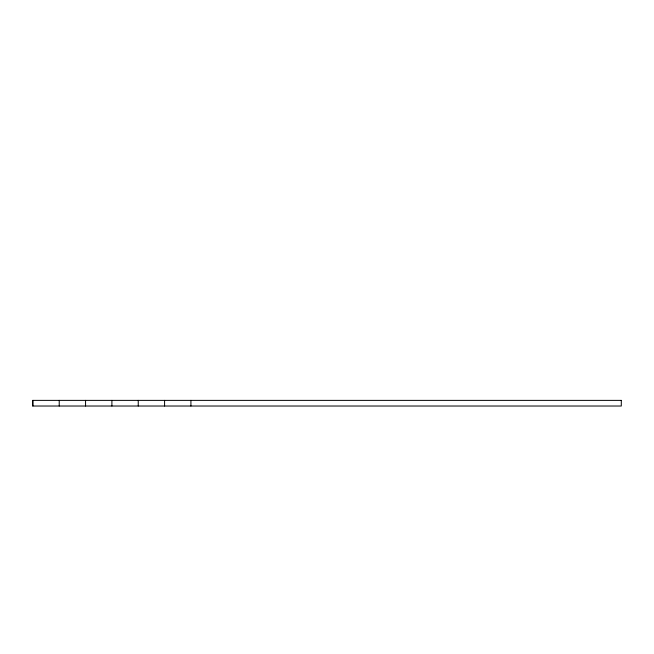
<?xml version="1.0" encoding="UTF-8"?>
<svg xmlns="http://www.w3.org/2000/svg" width="654" height="654" viewBox="0 0 654 654"><rect width="100%" height="100%" fill="white"/><g stroke="black" fill="none" stroke-linecap="round" stroke-linejoin="round"><path stroke-width="0.98" d="M190.919 400.379L190.919 406.02M164.579 400.379L164.579 406.02M138.239 400.379L138.239 406.02M111.899 400.379L111.899 406.02M85.56 400.379L85.56 406.02M59.22 400.379L59.22 406.02M32.88 400.379L32.88 406.02M621.3 400.379L32.7 400.379L32.7 406.02L621.3 406.02L621.3 400.379"/></g></svg>
